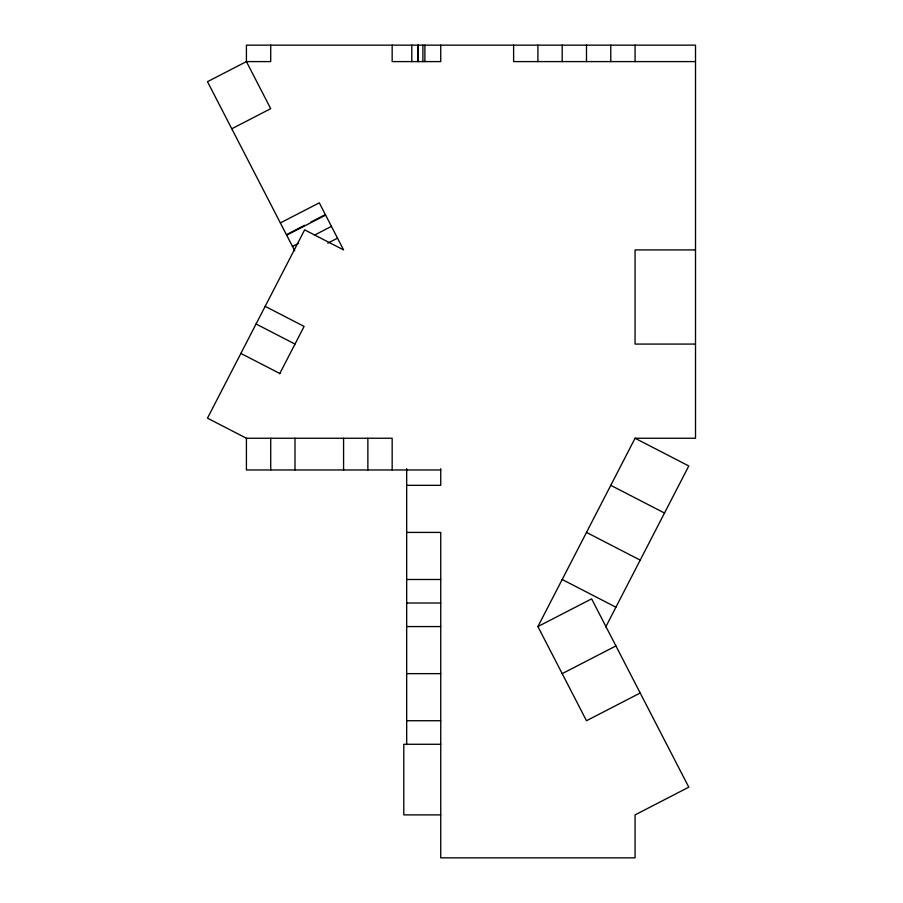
<?xml version="1.0" encoding="UTF-8"?>
<svg xmlns="http://www.w3.org/2000/svg" width="903" height="903" viewBox="0 0 903 903"><rect width="100%" height="100%" fill="white"/><g stroke="black" fill="none" stroke-linecap="round" stroke-linejoin="round"><path stroke-width="1.35" d="M279.659 373.819L304.108 326.423L265.177 306.343M640.204 693.007L586.487 720.729L537.906 626.569L635.069 438.248L695.513 438.248L695.513 45.15L246.417 45.15L246.417 61.596L270.708 108.676L231.778 128.768M605.687 627.032L688.786 465.959L635.069 438.248M280.348 222.928L319.29 202.836L343.58 249.917L304.638 229.836L207.487 418.157L246.417 438.248L392.162 438.248L392.162 469.966M286.42 234.701L304.672 225.276M310.756 222.138L325.362 214.609M286.68 235.186L325.611 215.106M292.493 246.463L298.577 243.325M314.402 235.164L331.435 226.382M327.778 243.167L337.508 238.155M537.906 626.569L591.623 598.847L688.786 787.179L635.069 814.89L635.069 857.85L440.743 857.85L440.743 532.409L406.677 532.409M562.197 673.649L615.914 645.927M695.513 61.596L513.615 61.596L513.615 45.15M695.513 249.917L635.069 249.917L635.069 344.077L695.513 344.077M440.743 469.966L246.417 469.966L246.417 438.248M406.677 485.329L440.743 485.329L440.743 468.713M406.677 579.489L440.743 579.489M406.677 603.023L440.743 603.023M406.677 626.569L440.743 626.569M406.677 673.649L440.743 673.649M406.677 720.729L440.743 720.729M440.743 744.275L403.788 744.275L403.788 814.89L440.743 814.89M610.778 485.329L664.495 513.039M256.068 323.996L294.999 344.077M240.887 353.423L279.817 373.503M586.487 532.409L640.204 560.131M562.197 579.489L615.914 607.211M294.717 250.763L207.487 81.688L246.417 61.596L270.708 61.596L270.708 45.15M635.069 45.15L635.069 61.596M610.778 45.15L610.778 61.596M586.487 45.15L586.487 61.596M562.197 45.15L562.197 61.596M537.906 45.15L537.906 61.596M440.743 45.15L440.743 61.596L392.162 61.596L392.162 45.15M424.895 45.15L424.895 61.596M422.897 45.15L422.897 61.596M418.349 45.15L418.349 61.596M417.976 45.15L417.976 61.596M411.802 45.15L411.802 61.596M406.677 468.713L406.677 744.625M367.871 438.248L367.871 469.966M343.58 438.248L343.58 469.966M294.999 438.248L294.999 469.966M270.708 438.248L270.708 469.966"/></g></svg>
